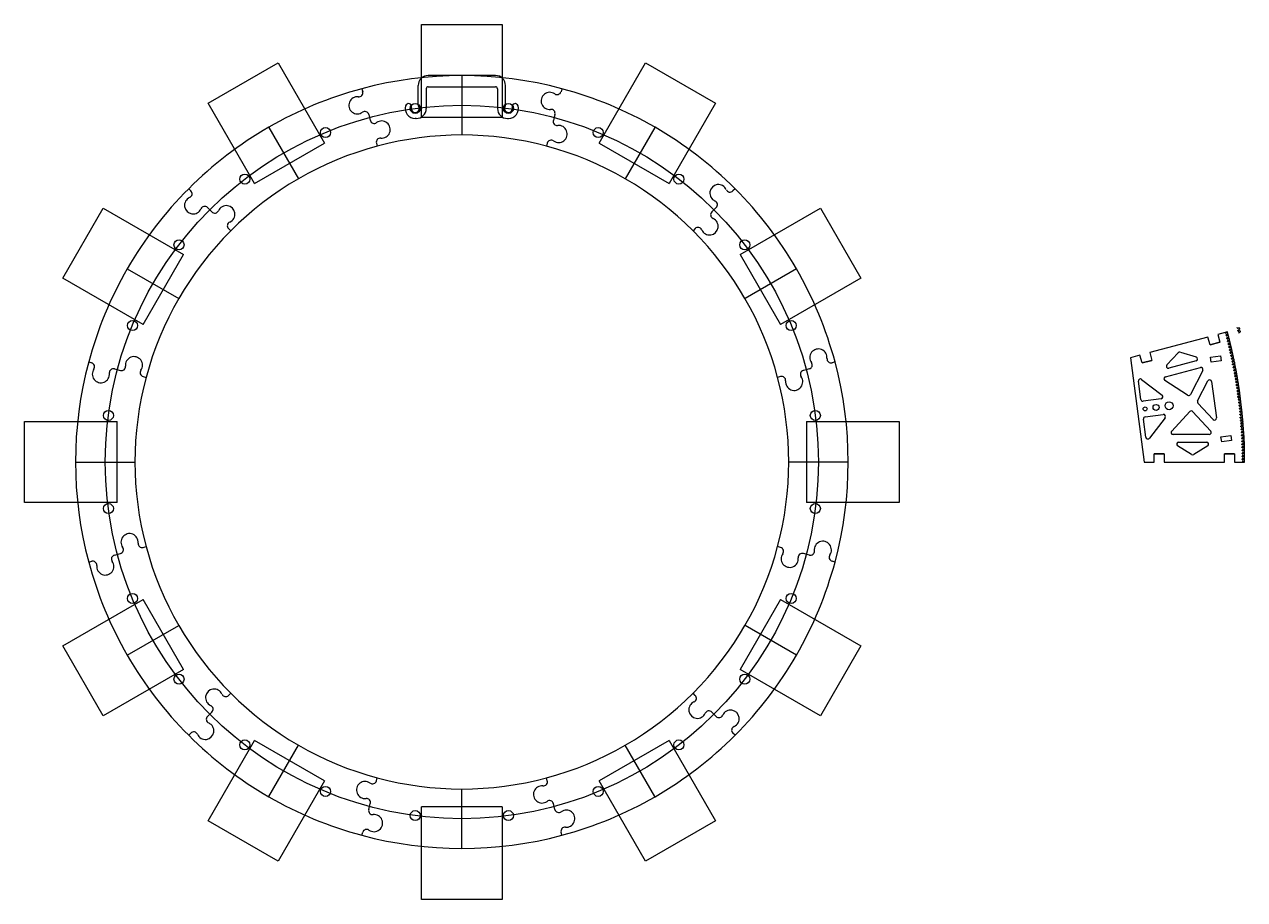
# Model space of a CAD drawing. Extents: x -435 to 1566, y -435 to 2166.
# Drawn here: x -435 to 778, y -435 to 435 of the extents above; entities that cross this region are included whole.
import ezdxf

# ---------------------------------------------------------------- set-up
doc = ezdxf.new("R2010")
doc.units = 0
doc.header["$MEASUREMENT"] = 0
doc.layers.get('0').update_dxf_attribs({"linetype": 'CONTINUOUS'})
doc.layers.add('LAYER_01', color=1, linetype='CONTINUOUS')
doc.layers.add('LAYER_02', color=3, linetype='CONTINUOUS')

msp = doc.modelspace()

# ---------------------------------------------------------------- linework, layer by layer
at = {"color": 7, "linetype": 'CONTINUOUS'}
for p, q in [((770.7, 133.6), (770.7, 133.6)), ((770.8, 133.3), (770.7, 133.6)), ((741.8, 124.2), (683.9, 108.7)), ((741.8, 124.2), (683.9, 108.7)), ((743.9, 116.5), (741.8, 124.2)), ((743.9, 116.5), (741.8, 124.2)), ((761.2, 129.4), (751.5, 126.8)), ((758.9, 128.8), (751.5, 126.8)), ((751.5, 126.8), (753.6, 119.1)), ((751.5, 126.8), (753.6, 119.1)), ((759, 128.5), (758.9, 128.8)), ((759.7, 125.6), (759.6, 126)), ((759.6, 126), (759.6, 126)), ((759.8, 128.2), (759.8, 128.2)), ((760.2, 126.6), (760.3, 126.6)), ((760.5, 122.7), (760.4, 123.1)), ((760.4, 123.1), (760.4, 123.1)), ((760.6, 125.4), (760.5, 125.4)), ((761, 123.7), (761, 123.7)), ((761.3, 122.5), (761.3, 122.5)), ((771.5, 130.8), (771.4, 130.8)), ((771.5, 130.4), (771.5, 130.8)), ((771.7, 133), (771.6, 133)), ((772.1, 131.4), (772.1, 131.4)), ((772.1, 127.9), (772.1, 127.9)), ((772.4, 130.2), (772.4, 130.2)), ((772.7, 128.5), (772.8, 128.5)), ((753.6, 119.1), (743.9, 116.5)), ((743.9, 116.5), (753.6, 119.1)), ((761.2, 119.9), (761.1, 120.2)), ((761.1, 120.2), (761.1, 120.2)), ((761.7, 120.8), (761.7, 120.8)), ((761.9, 117), (761.8, 117.4)), ((761.8, 117.4), (761.8, 117.4)), ((762, 119.6), (762, 119.6)), ((762.4, 117.9), (762.4, 118)), ((762.6, 114.1), (762.5, 114.5)), ((762.5, 114.5), (762.5, 114.5)), ((762.7, 116.7), (762.7, 116.7)), ((763.1, 115.1), (763.1, 115.1)), ((763.2, 111.2), (763.2, 111.6)), ((763.2, 111.6), (763.2, 111.6)), ((763.4, 113.9), (763.4, 113.8)), ((763.8, 112.2), (763.8, 112.2)), ((764.1, 111), (764, 111)), ((764.4, 109.3), (764.5, 109.3)), ((674.2, 106.1), (664.6, 103.5)), ((674.2, 106.1), (664.6, 103.5)), ((664.6, 103.5), (678.2, 0)), ((664.6, 103.5), (678.2, 0)), ((676.3, 98.4), (674.2, 106.1)), ((676.3, 98.4), (674.2, 106.1)), ((685.9, 101), (676.3, 98.4)), ((676.3, 98.4), (685.9, 101)), ((683.9, 108.7), (685.9, 101)), ((683.9, 108.7), (685.9, 101)), ((701, 96.6), (712.2, 108.6)), ((701, 96.6), (712.2, 108.6)), ((729.9, 100.5), (702.9, 93.3)), ((729.9, 100.5), (702.9, 93.3)), ((714.3, 109.1), (730, 104.4)), ((714.3, 109.1), (730, 104.4)), ((744.3, 104.2), (754.2, 105.5)), ((744.3, 104.2), (754.2, 105.5)), ((744.9, 99.3), (744.3, 104.2)), ((744.9, 99.3), (744.3, 104.2)), ((754.9, 100.6), (744.9, 99.3)), ((754.9, 100.6), (744.9, 99.3)), ((754.2, 105.5), (754.9, 100.6)), ((754.2, 105.5), (754.9, 100.6)), ((763.9, 108.3), (763.8, 108.7)), ((763.8, 108.7), (763.8, 108.7)), ((764.5, 105.8), (764.4, 105.8)), ((764.5, 105.4), (764.5, 105.8)), ((764.7, 108.1), (764.7, 108.1)), ((765.1, 106.4), (765.1, 106.4)), ((765.2, 102.5), (765.1, 102.9)), ((765.1, 102.9), (765.1, 102.9)), ((765.4, 105.2), (765.3, 105.2)), ((765.7, 103.5), (765.7, 103.5)), ((765.8, 99.6), (765.7, 100)), ((765.7, 100), (765.7, 100)), ((766, 102.3), (766, 102.3)), ((766.3, 100.6), (766.3, 100.6)), ((766.3, 96.7), (766.3, 97.1)), ((766.3, 97.1), (766.3, 97.1)), ((766.6, 99.4), (766.6, 99.4)), ((766.9, 97.7), (766.9, 97.7)), ((699.5, 84.6), (734.3, 93.9)), ((699.5, 84.6), (734.3, 93.9)), ((736.6, 91.1), (724.4, 67.1)), ((736.6, 91.1), (724.4, 67.1)), ((766.9, 93.8), (766.8, 94.2)), ((766.8, 94.2), (766.8, 94.2)), ((767.2, 96.5), (767.1, 96.5)), ((767.5, 90.9), (767.4, 91.3)), ((767.4, 91.3), (767.4, 91.3)), ((767.5, 94.8), (767.5, 94.8)), ((767.7, 93.6), (767.7, 93.5)), ((768, 88), (767.9, 88.4)), ((767.9, 88.4), (767.9, 88.4)), ((768, 91.9), (768.1, 91.9)), ((768.3, 90.6), (768.2, 90.6)), ((768.5, 85.1), (768.4, 85.5)), ((768.4, 85.5), (768.4, 85.5)), ((768.6, 88.9), (768.6, 88.9)), ((768.8, 87.7), (768.8, 87.7)), ((769.1, 86), (769.1, 86)), ((675, 62.2), (672.6, 80.2)), ((675, 62.2), (672.6, 80.2)), ((675.8, 82.1), (696.2, 66.4)), ((675.8, 82.1), (696.2, 66.4)), ((721.5, 66.3), (699, 81)), ((721.5, 66.3), (699, 81)), ((731.5, 60.8), (741.6, 80.6)), ((731.5, 60.8), (741.6, 80.6)), ((745.3, 80), (750.3, 43.8)), ((745.3, 80), (750.3, 43.8)), ((769, 82.2), (768.9, 82.5)), ((768.9, 82.5), (768.9, 82.5)), ((769.3, 84.8), (769.3, 84.8)), ((769.5, 79.2), (769.4, 79.6)), ((769.4, 79.6), (769.4, 79.6)), ((769.6, 83.1), (769.6, 83.1)), ((769.8, 81.9), (769.8, 81.9)), ((769.9, 76.3), (769.9, 76.7)), ((769.9, 76.7), (769.9, 76.7)), ((770.1, 80.2), (770.1, 80.2)), ((770.3, 78.9), (770.3, 78.9)), ((770.4, 73.4), (770.3, 73.8)), ((770.3, 73.8), (770.3, 73.8)), ((770.5, 77.2), (770.6, 77.2)), ((770.8, 76), (770.7, 76)), ((771, 74.3), (771, 74.3)), ((771.2, 73.1), (771.2, 73.1)), ((695.3, 62.8), (677.2, 60.5)), ((695.3, 62.8), (677.2, 60.5)), ((770.8, 70.5), (770.8, 70.8)), ((770.8, 70.8), (770.8, 70.8)), ((771.2, 67.5), (771.2, 67.9)), ((771.2, 67.9), (771.2, 67.9)), ((771.4, 71.4), (771.5, 71.4)), ((771.6, 70.1), (771.6, 70.1)), ((771.6, 64.6), (771.6, 65)), ((771.6, 65), (771.6, 65)), ((771.8, 68.4), (771.9, 68.4)), ((772, 62), (771.9, 62)), ((772, 67.2), (772, 67.2)), ((772, 61.7), (772, 62)), ((772.2, 65.5), (772.3, 65.5)), ((772.4, 64.3), (772.4, 64.3)), ((772.6, 62.6), (772.7, 62.6)), ((772.8, 61.3), (772.8, 61.3)), ((705.7, 30.7), (723.6, 50.2)), ((705.7, 30.7), (723.6, 50.2)), ((726.5, 50.2), (744.5, 30.7)), ((726.5, 50.2), (744.5, 30.7)), ((746.9, 42.2), (731.8, 58.6)), ((746.9, 42.2), (731.8, 58.6)), ((772.4, 58.7), (772.3, 59.1)), ((772.3, 59.1), (772.3, 59.1)), ((772.7, 56.2), (772.6, 56.2)), ((772.7, 55.8), (772.7, 56.2)), ((773, 59.6), (773, 59.6)), ((773, 52.8), (773, 53.2)), ((773, 53.2), (773, 53.2)), ((773.2, 58.4), (773.1, 58.4)), ((773.3, 56.7), (773.4, 56.7)), ((773.3, 49.9), (773.3, 50.3)), ((773.3, 50.3), (773.3, 50.3)), ((773.5, 55.4), (773.5, 55.4)), ((773.7, 53.7), (773.7, 53.7)), ((773.8, 52.5), (773.8, 52.5)), ((774, 50.8), (774, 50.8)), ((774.1, 49.5), (774.1, 49.5)), ((679.9, 24.6), (677.6, 42.6)), ((679.9, 24.6), (677.6, 42.6)), ((679.3, 44.9), (697.3, 47.2)), ((679.3, 44.9), (697.3, 47.2)), ((699.2, 44), (683.5, 23.7)), ((699.2, 44), (683.5, 23.7)), ((773.6, 46.9), (773.6, 47.3)), ((773.6, 47.3), (773.6, 47.3)), ((773.9, 44.4), (773.8, 44.4)), ((773.9, 44), (773.9, 44.4)), ((774.1, 41), (774.1, 41.4)), ((774.1, 41.4), (774.1, 41.4)), ((774.3, 47.8), (774.3, 47.8)), ((774.4, 38.1), (774.3, 38.5)), ((774.3, 38.5), (774.3, 38.5)), ((774.4, 46.6), (774.4, 46.6)), ((774.5, 44.9), (774.6, 44.9)), ((774.7, 43.6), (774.6, 43.6)), ((774.8, 41.9), (774.8, 41.9)), ((774.9, 40.7), (774.9, 40.7)), ((775, 38.9), (775.1, 39)), ((775.2, 37.7), (775.1, 37.7)), ((743, 27.3), (707.1, 27.3)), ((743, 27.3), (707.1, 27.3)), ((754.7, 24.9), (764.6, 26.2)), ((754.7, 24.9), (764.6, 26.2)), ((755.4, 20), (754.7, 24.9)), ((755.4, 20), (754.7, 24.9)), ((764.6, 26.2), (765.3, 21.3)), ((764.6, 26.2), (765.3, 21.3)), ((774.6, 35.1), (774.6, 35.5)), ((774.6, 35.5), (774.6, 35.5)), ((774.8, 32.2), (774.8, 32.6)), ((774.8, 32.6), (774.8, 32.6)), ((775, 29.6), (774.9, 29.6)), ((775, 29.2), (775, 29.6)), ((775.1, 26.3), (775.1, 26.6)), ((775.1, 26.6), (775.1, 26.6)), ((775.3, 36), (775.3, 36)), ((775.4, 34.8), (775.3, 34.8)), ((775.5, 33), (775.5, 33)), ((775.6, 31.8), (775.5, 31.8)), ((775.6, 30.1), (775.7, 30.1)), ((775.8, 28.8), (775.7, 28.8)), ((775.8, 27.1), (775.9, 27.1)), ((775.9, 25.9), (775.9, 25.9)), ((725.5, 7.5), (711.6, 16.1)), ((725.5, 7.5), (711.6, 16.1)), ((712.6, 19.8), (740.5, 19.8)), ((712.6, 19.8), (740.5, 19.8)), ((741.6, 16.1), (727.6, 7.5)), ((741.6, 16.1), (727.6, 7.5)), ((765.3, 21.3), (755.4, 20)), ((765.3, 21.3), (755.4, 20)), ((775.3, 23.3), (775.3, 23.7)), ((775.3, 23.7), (775.3, 23.7)), ((775.4, 20.3), (775.4, 20.7)), ((775.4, 20.7), (775.4, 20.7)), ((775.5, 17.4), (775.5, 17.8)), ((775.5, 17.8), (775.5, 17.8)), ((775.6, 14.4), (775.6, 14.8)), ((775.6, 14.8), (775.6, 14.8)), ((776, 24.1), (776, 24.1)), ((776.1, 22.9), (776, 22.9)), ((776.1, 21.2), (776.1, 21.2)), ((776.2, 19.9), (776.2, 19.9)), ((776.2, 18.2), (776.3, 18.2)), ((776.3, 17), (776.3, 17)), ((776.3, 15.3), (776.4, 15.3)), ((776.4, 14), (776.4, 14)), ((776.4, 12.3), (776.4, 12.3)), ((678.2, 0), (688.2, 0)), ((678.2, 0), (688.2, 0)), ((688.2, 0), (688.2, 8)), ((688.2, 8), (698.2, 8)), ((688.2, 0), (688.2, 8)), ((698.2, 8), (688.2, 8)), ((698.2, 8), (698.2, 0)), ((698.2, 8), (698.2, 0)), ((698.2, 0), (758.2, 0)), ((698.2, 0), (758.2, 0)), ((758.2, 0), (758.2, 8)), ((758.2, 8), (768.2, 8)), ((758.2, 0), (758.2, 8)), ((768.2, 8), (758.2, 8)), ((768.2, 8), (768.2, 0)), ((768.2, 8), (768.2, 0)), ((768.2, 0), (775.8, 0)), ((768.2, 0), (778.2, 0)), ((775.7, 11.5), (775.7, 11.8)), ((775.7, 11.8), (775.7, 11.8)), ((775.8, 8.9), (775.7, 8.9)), ((775.8, 8.5), (775.8, 8.9)), ((775.8, 5.5), (775.8, 5.9)), ((775.8, 5.9), (775.8, 5.9)), ((775.8, 2.6), (775.8, 3)), ((775.8, 3), (775.8, 3)), ((776.5, 11.1), (776.4, 11)), ((776.5, 9.3), (776.5, 9.3)), ((776.5, 8.1), (776.5, 8.1)), ((776.5, 6.4), (776.6, 6.4)), ((776.6, 5.1), (776.5, 5.1)), ((776.5, 3.4), (776.6, 3.4)), ((776.6, 2.2), (776.6, 2.2)), ((776.6, 0.4), (776.6, 0.4))]:
    msp.add_line(p, q, dxfattribs=at)
msp.add_circle((0, 0), 354.5)
for centre, radius in [((679.3, 52.8), 2), ((679.3, 52.8), 2), ((690.2, 54.2), 3), ((690.2, 54.2), 3), ((703.1, 55.9), 4), ((703.1, 55.9), 4)]:
    msp.add_circle(centre, radius, dxfattribs=at)
for centre, radius, start, end in [((759.5, 128.8), 0.623, 211.304, 296.8497), ((760.2, 125.9), 0.623, 92.4763, 178.022), ((760.3, 125.9), 0.623, 210.963, 296.5087), ((760.4, 124.9), 3.43, 72.1857, 100.4315), ((759.1, 129.8), 3.43, 288.9004, 317.1631), ((761, 123.1), 0.623, 92.1353, 177.681), ((761, 123.1), 0.623, 210.622, 296.1677), ((761.2, 122), 3.43, 71.8447, 100.0905), ((759.9, 127), 3.43, 288.5594, 316.8221), ((278.2, 0), 500, 0, 15), ((761.9, 119.1), 3.43, 71.5037, 99.7495), ((278.2, 0), 500, 14.7726, 14.8494), ((760.7, 124.1), 3.43, 288.2184, 316.4811), ((278.2, 0), 500, 14.4316, 14.5084), ((278.2, 0), 500, 14.0906, 14.1674), ((771.4, 133.6), 0.623, 210.281, 295.8267), ((772.1, 130.7), 0.623, 91.4533, 176.999), ((772.1, 130.7), 0.623, 209.94, 295.4857), ((772.3, 129.7), 3.43, 71.1627, 99.4085), ((771, 134.6), 3.43, 287.8774, 316.1401), ((772.8, 127.9), 0.623, 91.1123, 176.658), ((772.9, 126.8), 3.43, 70.8217, 99.0675), ((771.8, 131.8), 3.43, 287.5364, 315.7991), ((287.8, 13.4), 500, 13.7496, 13.8264), ((287.8, 13.4), 500, 13.4086, 13.4854), ((713.7, 107.2), 2, 73.2405, 136.7595), ((713.7, 107.2), 2, 73.2405, 136.7595), ((761.7, 120.2), 0.623, 91.7943, 177.34), ((761.7, 120.2), 0.623, 210.281, 295.8267), ((762.4, 117.3), 0.623, 91.4533, 176.999), ((762.4, 117.3), 0.623, 209.94, 295.4857), ((762.6, 116.2), 3.43, 71.1627, 99.4085), ((761.4, 121.2), 3.43, 287.8774, 316.1401), ((763.1, 114.4), 0.623, 91.1123, 176.658), ((763.1, 114.4), 0.623, 209.599, 295.1447), ((763.3, 113.4), 3.43, 70.8217, 99.0675), ((762.1, 118.3), 3.43, 287.5364, 315.7991), ((763.8, 111.5), 0.623, 90.7713, 176.317), ((763.8, 111.5), 0.623, 209.258, 294.8037), ((763.9, 110.5), 3.43, 70.4807, 98.7265), ((278.2, 0), 500, 13.7496, 13.8264), ((762.8, 115.5), 3.43, 287.1954, 315.4581), ((764.4, 108.7), 0.623, 90.4303, 175.976), ((764.6, 107.6), 3.43, 70.1397, 98.3855), ((278.2, 0), 500, 13.4086, 13.4854), ((763.5, 112.6), 3.43, 286.8544, 315.1171), ((278.2, 0), 500, 13.0676, 13.1444), ((278.2, 0), 500, 12.7266, 12.8034), ((729.4, 102.4), 2, 285, 73.2405), ((729.4, 102.4), 2, 285, 73.2405), ((764.4, 108.6), 0.623, 208.917, 294.4627), ((765.1, 105.8), 0.623, 90.0893, 175.635), ((765.1, 105.7), 0.623, 208.576, 294.1217), ((765.2, 104.7), 3.43, 69.7987, 98.0445), ((764.1, 109.7), 3.43, 286.5134, 314.7761), ((765.7, 102.9), 0.623, 89.7483, 175.294), ((765.7, 102.8), 0.623, 208.235, 293.7807), ((765.8, 101.8), 3.43, 69.4577, 97.7035), ((764.8, 106.8), 3.43, 286.1724, 314.4351), ((766.3, 100), 0.623, 89.4073, 174.953), ((766.3, 99.9), 0.623, 207.894, 293.4397), ((766.4, 98.9), 3.43, 69.1167, 97.3625), ((765.4, 103.9), 3.43, 285.8314, 314.0941), ((766.9, 97.1), 0.623, 89.0663, 174.612), ((278.2, 0), 500, 12.3856, 12.4624), ((767, 96), 3.43, 68.7757, 97.0215), ((766, 101), 3.43, 285.4904, 313.7531), ((278.2, 0), 500, 12.0446, 12.1214), ((278.2, 0), 500, 11.7036, 11.7804), ((278.2, 0), 500, 11.3626, 11.4394), ((702.4, 95.2), 2, 136.7595, 285), ((702.4, 95.2), 2, 136.7595, 285), ((734.8, 92), 2, 333.0128, 105), ((734.8, 92), 2, 333.0128, 105), ((766.9, 97), 0.623, 207.553, 293.0987), ((767.4, 94.1), 0.623, 88.7253, 174.271), ((767.5, 94.1), 0.623, 207.212, 292.7577), ((767.6, 93.1), 3.43, 68.4347, 96.6805), ((768, 91.2), 0.623, 88.3843, 173.93), ((766.6, 98.1), 3.43, 285.1494, 313.4121), ((768, 91.2), 0.623, 206.871, 292.4167), ((768.1, 90.1), 3.43, 68.0937, 96.3395), ((768.5, 88.3), 0.623, 88.0433, 173.589), ((768.5, 88.3), 0.623, 206.53, 292.0757), ((767.2, 95.2), 3.43, 284.8084, 313.0711), ((768.6, 87.2), 3.43, 67.7527, 95.9985), ((769, 85.4), 0.623, 87.7023, 173.248), ((769.1, 85.4), 0.623, 206.189, 291.7347), ((767.7, 92.3), 3.43, 284.4674, 312.7301), ((278.2, 0), 500, 11.0216, 11.0984), ((769.2, 84.3), 3.43, 67.4117, 95.6575), ((768.3, 89.3), 3.43, 284.1264, 312.3891), ((278.2, 0), 500, 10.6806, 10.7574), ((278.2, 0), 500, 10.3396, 10.4164), ((278.2, 0), 500, 9.9986, 10.0754), ((674.6, 80.5), 2, 52.5, 187.5), ((674.6, 80.5), 2, 52.5, 187.5), ((700, 82.7), 2, 105, 236.9872), ((700, 82.7), 2, 105, 236.9872), ((743.4, 79.7), 2, 7.826, 153.0128), ((743.4, 79.7), 2, 7.826, 153.0128), ((769.5, 82.5), 0.623, 87.3613, 172.907), ((769.6, 82.4), 0.623, 205.848, 291.3937), ((769.7, 81.4), 3.43, 67.0707, 95.3165), ((770, 79.5), 0.623, 87.0203, 172.566), ((770, 79.5), 0.623, 205.507, 291.0527), ((768.8, 86.4), 3.43, 283.7854, 312.0481), ((770.1, 78.5), 3.43, 66.7297, 94.9755), ((770.5, 76.6), 0.623, 86.6793, 172.225), ((770.5, 76.6), 0.623, 205.166, 290.7117), ((769.3, 83.5), 3.43, 283.4444, 311.7071), ((770.6, 75.5), 3.43, 66.3887, 94.6345), ((770.9, 73.7), 0.623, 86.3383, 171.884), ((771, 73.7), 0.623, 204.825, 290.3707), ((769.8, 80.6), 3.43, 283.1034, 311.3661), ((771, 72.6), 3.43, 66.0477, 94.2935), ((278.2, 0), 500, 9.6576, 9.7344), ((770.3, 77.7), 3.43, 282.7624, 311.0251), ((771.5, 69.7), 3.43, 65.7067, 93.9525), ((278.2, 0), 500, 9.3166, 9.3934), ((278.2, 0), 500, 8.9756, 9.0524), ((278.2, 0), 500, 8.6346, 8.7114), ((278.2, 0), 500, 8.2936, 8.3704), ((677, 62.5), 2, 187.5, 277.5), ((677, 62.5), 2, 187.5, 277.5), ((695, 64.8), 2, 277.5, 52.5), ((695, 64.8), 2, 277.5, 52.5), ((722.6, 68), 2, 236.9872, 333.0128), ((722.6, 68), 2, 236.9872, 333.0128), ((733.3, 59.9), 2, 153.0128, 222.6393), ((733.3, 59.9), 2, 153.0128, 222.6393), ((771.4, 70.7), 0.623, 85.9973, 171.543), ((771.4, 70.7), 0.623, 204.484, 290.0297), ((771.8, 67.8), 0.623, 85.6563, 171.202), ((771.8, 67.8), 0.623, 204.143, 289.6887), ((770.7, 74.7), 3.43, 282.4214, 310.6841), ((771.9, 66.7), 3.43, 65.3657, 93.6115), ((772.2, 64.9), 0.623, 85.3153, 170.861), ((772.2, 64.8), 0.623, 203.802, 289.3477), ((771.2, 71.8), 3.43, 282.0804, 310.3431), ((772.6, 61.9), 0.623, 84.9743, 170.52), ((772.2, 63.8), 3.43, 65.0247, 93.2705), ((772.6, 61.9), 0.623, 203.461, 289.0067), ((771.6, 68.9), 3.43, 281.7394, 310.0021), ((772.6, 60.8), 3.43, 64.6837, 92.9295), ((772, 65.9), 3.43, 281.3984, 309.6611), ((773, 57.9), 3.43, 64.3427, 92.5885), ((278.2, 0), 500, 7.9526, 8.0294), ((278.2, 0), 500, 7.6116, 7.6884), ((278.2, 0), 500, 7.2706, 7.3474), ((278.2, 0), 500, 6.9296, 7.0064), ((725.1, 48.8), 2, 42.6393, 137.3607), ((725.1, 48.8), 2, 42.6393, 137.3607), ((772.9, 59), 0.623, 84.6333, 170.179), ((772.9, 59), 0.623, 203.12, 288.6657), ((773.3, 56), 0.623, 84.2923, 169.838), ((773.3, 56), 0.623, 202.779, 288.3247), ((772.4, 63), 3.43, 281.0574, 309.3201), ((773.6, 53.1), 0.623, 83.9513, 169.497), ((773.6, 53.1), 0.623, 202.438, 287.9837), ((773.3, 55), 3.43, 64.0017, 92.2475), ((773.9, 50.1), 0.623, 83.6103, 169.156), ((773.9, 50.1), 0.623, 202.097, 287.6427), ((772.7, 60), 3.43, 280.7164, 308.9791), ((773.6, 52), 3.43, 63.6607, 91.9065), ((773.1, 57.1), 3.43, 280.3754, 308.6381), ((773.9, 49.1), 3.43, 63.3197, 91.5655), ((773.4, 54.1), 3.43, 280.0344, 308.2971), ((774.2, 46.1), 3.43, 62.9787, 91.2245), ((278.2, 0), 500, 6.5886, 6.6654), ((278.2, 0), 500, 6.2476, 6.3244), ((278.2, 0), 500, 5.9066, 5.9834), ((278.2, 0), 500, 5.5656, 5.6424), ((679.6, 42.9), 2, 97.5, 187.5), ((679.6, 42.9), 2, 97.5, 187.5), ((697.6, 45.3), 2, 322.5, 97.5), ((697.6, 45.3), 2, 322.5, 97.5), ((748.3, 43.6), 2, 222.6393, 7.826), ((748.3, 43.6), 2, 222.6393, 7.826), ((774.2, 47.2), 0.623, 83.2693, 168.815), ((774.2, 47.2), 0.623, 201.756, 287.3017), ((774.5, 44.2), 0.623, 82.9283, 168.474), ((774.5, 44.2), 0.623, 201.415, 286.9607), ((774.7, 41.3), 0.623, 82.5873, 168.133), ((774.7, 41.3), 0.623, 201.074, 286.6197), ((773.7, 51.2), 3.43, 279.6934, 307.9561), ((774.9, 38.3), 0.623, 82.2463, 167.792), ((774.5, 43.2), 3.43, 62.6377, 90.8835), ((775, 38.3), 0.623, 200.733, 286.2787), ((774, 48.2), 3.43, 279.3524, 307.6151), ((774.7, 40.2), 3.43, 62.2967, 90.5425), ((774.3, 45.3), 3.43, 279.0114, 307.2741), ((775, 37.2), 3.43, 61.9557, 90.2015), ((774.6, 42.3), 3.43, 278.6704, 306.9331), ((775.2, 34.3), 3.43, 61.6147, 89.8605), ((774.8, 39.4), 3.43, 278.3294, 306.5921), ((278.2, 0), 500, 5.2246, 5.3014), ((278.2, 0), 500, 4.8836, 4.9604), ((278.2, 0), 500, 4.5426, 4.6194), ((278.2, 0), 500, 4.2016, 4.2784), ((681.9, 24.9), 2, 187.5, 322.5), ((681.9, 24.9), 2, 187.5, 322.5), ((707.1, 29.3), 2, 137.3607, 270), ((707.1, 29.3), 2, 137.3607, 270), ((743, 29.3), 2, 270, 42.6393), ((743, 29.3), 2, 270, 42.6393), ((775.2, 35.4), 0.623, 81.9053, 167.451), ((775.2, 35.3), 0.623, 200.392, 285.9377), ((775.4, 32.4), 0.623, 81.5643, 167.11), ((775.4, 32.4), 0.623, 200.051, 285.5967), ((775.6, 29.5), 0.623, 81.2233, 166.769), ((775.6, 29.4), 0.623, 199.71, 285.2557), ((775.7, 26.5), 0.623, 80.8823, 166.428), ((775.7, 26.5), 0.623, 199.369, 284.9147), ((775.4, 31.3), 3.43, 61.2737, 89.5195), ((775, 36.4), 3.43, 277.9884, 306.2511), ((775.5, 28.4), 3.43, 60.9327, 89.1785), ((775.2, 33.5), 3.43, 277.6474, 305.9101), ((775.7, 25.4), 3.43, 60.5917, 88.8375), ((775.4, 30.5), 3.43, 277.3064, 305.5691), ((775.8, 22.4), 3.43, 60.2507, 88.4965), ((775.6, 27.6), 3.43, 276.9654, 305.2281), ((278.2, 0), 500, 3.8606, 3.9374), ((278.2, 0), 500, 3.5196, 3.5964), ((278.2, 0), 500, 3.1786, 3.2554), ((278.2, 0), 500, 2.8376, 2.9144), ((712.6, 17.8), 2, 90, 238.2405), ((712.6, 17.8), 2, 90, 238.2405), ((740.5, 17.8), 2, 301.7595, 90), ((740.5, 17.8), 2, 301.7595, 90), ((775.9, 23.5), 0.623, 80.5413, 166.087), ((775.9, 23.5), 0.623, 199.028, 284.5737), ((776, 20.6), 0.623, 80.2003, 165.746), ((776, 20.5), 0.623, 198.687, 284.2327), ((776.1, 17.6), 0.623, 79.8593, 165.405), ((776.1, 17.6), 0.623, 198.346, 283.8917), ((776.2, 14.6), 0.623, 79.5183, 165.064), ((776.2, 14.6), 0.623, 198.005, 283.5507), ((776.3, 11.7), 0.623, 79.1773, 164.723), ((776, 19.5), 3.43, 59.9097, 88.1555), ((775.8, 24.6), 3.43, 276.6244, 304.8871), ((776.1, 16.5), 3.43, 59.5687, 87.8145), ((775.9, 21.6), 3.43, 276.2834, 304.5461), ((776.2, 13.6), 3.43, 59.2277, 87.4735), ((776, 18.7), 3.43, 275.9424, 304.2051), ((776.2, 10.6), 3.43, 58.8867, 87.1325), ((776.1, 15.7), 3.43, 275.6014, 303.8641), ((278.2, 0), 500, 2.4966, 2.5734), ((278.2, 0), 500, 2.1556, 2.2324), ((278.2, 0), 500, 1.8146, 1.8914), ((278.2, 0), 500, 1.4736, 1.5504), ((726.6, 9.2), 2, 238.2405, 301.7595), ((726.6, 9.2), 2, 238.2405, 301.7595), ((776.3, 11.7), 0.623, 197.664, 283.2097), ((776.3, 8.7), 0.623, 78.8363, 164.382), ((776.4, 8.7), 0.623, 197.323, 282.8687), ((776.4, 5.8), 0.623, 78.4953, 164.041), ((776.4, 5.7), 0.623, 196.982, 282.5277), ((776.4, 2.8), 0.623, 78.1543, 163.7), ((776.4, 2.8), 0.623, 196.641, 282.1867), ((776.4, -0.2), 0.623, 77.8133, 163.359), ((776.3, 7.6), 3.43, 58.5457, 86.7915), ((776.2, 12.7), 3.43, 275.2604, 303.5231), ((776.3, 4.7), 3.43, 58.2047, 86.4505), ((776.3, 9.8), 3.43, 274.9194, 303.1821), ((776.3, 1.7), 3.43, 57.8637, 86.1095), ((776.3, 6.8), 3.43, 274.5784, 302.8411), ((776.3, -1.3), 3.43, 57.5227, 85.7685), ((776.3, 3.8), 3.43, 274.2374, 302.5001), ((278.2, 0), 500, 1.1326, 1.2094), ((278.2, 0), 500, 0.7916, 0.8684), ((278.2, 0), 500, 0.4506, 0.5274), ((278.2, 0), 500, 0.1096, 0.1864)]:
    msp.add_arc(centre, radius, start, end, dxfattribs=at)
at = {"layer": 'LAYER_01'}
for p, q in [((33.4, 384.1), (-33.4, 384.1)), ((-43.4, 355.2), (-43.4, 374.1)), ((-35.4, 371), (-35.4, 355.2)), ((-33.4, 373), (33.4, 373)), ((35.4, 371), (35.4, 355.2)), ((43.4, 355.2), (43.4, 374.1)), ((-35.4, 355.2), (-35.4, 351.4)), ((35.4, 355.2), (35.4, 351.4)), ((-45.4, 341.4), (-46.3, 341.4)), ((45.4, 341.4), (46.3, 341.4))]:
    msp.add_line(p, q, dxfattribs=at)
for centre, radius, start, end in [((0, 0), 384.1, 75, 105), ((-33.4, 374.1), 10, 90, 180), ((33.4, 374.1), 10, 360, 90), ((0, 0), 384.1, 105, 135), ((-33.4, 371), 2, 90, 180), ((33.4, 371), 2, 0, 90), ((0, 0), 384.1, 45, 75), ((-46.3, 351.4), 10, 164.6881, 270), ((-53, 353.2), 3, 344.6604, 164.6604), ((-46.3, 351.4), 4, 164.7296, 187.3693), ((-46.3, 351.4), 4, 187.3693, 33.0952), ((-40.4, 355.2), 3, 180, 213.0952), ((46.3, 351.4), 4, 146.9048, 352.6307), ((40.4, 355.2), 3, 326.9048, 0), ((46.3, 351.4), 10, 270, 15.3119), ((53, 353.2), 3, 15.3396, 195.3396), ((46.3, 351.4), 4, 352.6307, 15.2704), ((-45.4, 351.4), 10, 270, 0), ((45.4, 351.4), 10, 180, 270), ((0, 0), 325, 75, 105), ((0, 0), 325, 105, 135), ((0, 0), 325, 45, 75), ((0, 0), 384.1, 135, 165), ((0, 0), 384.1, 15, 45), ((0, 0), 325, 135, 165), ((0, 0), 325, 15, 45), ((0, 0), 384.1, 165, 195), ((0, 0), 384.1, 345, 15), ((0, 0), 325, 165, 195), ((0, 0), 325, 345, 15), ((0, 0), 325, 195, 225), ((0, 0), 325, 315, 345), ((0, 0), 384.1, 195, 225), ((0, 0), 384.1, 315, 345), ((0, 0), 325, 225, 255), ((0, 0), 325, 285, 315), ((0, 0), 384.1, 225, 255), ((0, 0), 384.1, 285, 315), ((0, 0), 325, 255, 285), ((0, 0), 384.1, 255, 285)]:
    msp.add_arc(centre, radius, start, end, dxfattribs=at)
at = {"layer": 'LAYER_02'}
for p, q in [((0, 384.1), (0, 325)), ((-99.4, 371), (-98.6, 368)), ((99.4, 371), (98.6, 368)), ((-92.6, 345.5), (-91, 339.5)), ((-40.2, 342.7), (40.2, 342.7)), ((92.6, 345.5), (91, 339.5)), ((-192, 332.6), (-162.5, 281.5)), ((192, 332.6), (162.5, 281.5)), ((-206.2, 276.7), (-136.6, 316.9)), ((-84.9, 316.9), (-84.1, 313.9)), ((84.9, 316.9), (84.1, 313.9)), ((136.6, 316.9), (206.2, 276.7)), ((-271.6, 271.6), (-269.4, 269.4)), ((271.6, 271.6), (269.4, 269.4)), ((-252.9, 252.9), (-248.5, 248.5)), ((252.9, 252.9), (248.5, 248.5)), ((-232, 232), (-229.8, 229.8)), ((232, 232), (229.8, 229.8)), ((-316.9, 136.6), (-276.7, 206.2)), ((276.7, 206.2), (316.9, 136.6)), ((-332.6, 192), (-281.5, 162.5)), ((332.6, 192), (281.5, 162.5)), ((-371, 99.4), (-368, 98.6)), ((371, 99.4), (368, 98.6)), ((-345.5, 92.6), (-339.5, 91)), ((345.5, 92.6), (339.5, 91)), ((-316.9, 84.9), (-313.9, 84.1)), ((316.9, 84.9), (313.9, 84.1)), ((-342.7, -40.2), (-342.7, 40.2)), ((342.7, 40.2), (342.7, -40.2)), ((-384.1, 0), (-325, 0)), ((384.1, 0), (325, 0)), ((-316.9, -84.9), (-313.9, -84.1)), ((316.9, -84.9), (313.9, -84.1)), ((-345.5, -92.6), (-339.5, -91)), ((345.5, -92.6), (339.5, -91)), ((-371, -99.4), (-368, -98.6)), ((371, -99.4), (368, -98.6)), ((-276.7, -206.2), (-316.9, -136.6)), ((316.9, -136.6), (276.7, -206.2)), ((-332.6, -192), (-281.5, -162.5)), ((332.6, -192), (281.5, -162.5)), ((-232, -232), (-229.8, -229.8)), ((232, -232), (229.8, -229.8)), ((-252.9, -252.9), (-248.5, -248.5)), ((252.9, -252.9), (248.5, -248.5)), ((-271.6, -271.6), (-269.4, -269.4)), ((-136.6, -316.9), (-206.2, -276.7)), ((206.2, -276.7), (136.6, -316.9)), ((271.6, -271.6), (269.4, -269.4)), ((-192, -332.6), (-162.5, -281.5)), ((192, -332.6), (162.5, -281.5)), ((-84.9, -316.9), (-84.1, -313.9)), ((84.9, -316.9), (84.1, -313.9)), ((0, -384.1), (0, -325)), ((-92.6, -345.5), (-91, -339.5)), ((92.6, -345.5), (91, -339.5)), ((40.2, -342.7), (-40.2, -342.7)), ((-99.4, -371), (-98.6, -368)), ((99.4, -371), (98.6, -368))]:
    msp.add_line(p, q, dxfattribs=at)
for points in [[(-40.2, 342.7), (-40.2, 434.9), (40.2, 434.9), (40.2, 342.7)], [(-206.2, 276.7), (-252.3, 356.6), (-182.7, 396.7), (-136.6, 316.9)], [(136.6, 316.9), (182.7, 396.7), (252.3, 356.6), (206.2, 276.7)], [(-316.9, 136.6), (-396.7, 182.7), (-356.6, 252.3), (-276.7, 206.2)], [(276.7, 206.2), (356.6, 252.3), (396.7, 182.7), (316.9, 136.6)], [(-342.7, -40.2), (-434.9, -40.2), (-434.9, 40.2), (-342.7, 40.2)], [(342.7, 40.2), (434.9, 40.2), (434.9, -40.2), (342.7, -40.2)], [(-276.7, -206.2), (-356.6, -252.3), (-396.7, -182.7), (-316.9, -136.6)], [(316.9, -136.6), (396.7, -182.7), (356.6, -252.3), (276.7, -206.2)], [(-136.6, -316.9), (-182.7, -396.7), (-252.3, -356.6), (-206.2, -276.7)], [(206.2, -276.7), (252.3, -356.6), (182.7, -396.7), (136.6, -316.9)], [(40.2, -342.7), (40.2, -434.9), (-40.2, -434.9), (-40.2, -342.7)]]:
    msp.add_lwpolyline(points, dxfattribs=at)
for centre in [(-46.3, 351.4), (46.3, 351.4), (-135.6, 327.4), (135.6, 327.4), (-215.8, 281.2), (215.8, 281.2), (-281.2, 215.8), (281.2, 215.8), (-327.4, 135.6), (327.4, 135.6), (-351.4, 46.3), (351.4, 46.3), (-351.4, -46.3), (351.4, -46.3), (-327.4, -135.6), (327.4, -135.6), (-281.2, -215.8), (281.2, -215.8), (-215.8, -281.2), (215.8, -281.2), (-135.6, -327.4), (135.6, -327.4), (-46.3, -351.4), (46.3, -351.4)]:
    msp.add_circle(centre, 5, dxfattribs=at)
for centre, radius, start, end in [((-102.5, 367), 4, 263.8087, 15), ((87.3, 358.9), 8.53, 53.8087, 276.1913), ((94.7, 369.1), 4, 233.8087, 345), ((-103.8, 354.5), 8.53, 83.8087, 306.1913), ((-96.4, 344.4), 4, 15, 126.1913), ((88.7, 346.5), 4, 345, 96.1913), ((-87.1, 340.5), 4, 195, 306.1913), ((-79.7, 330.4), 8.53, 263.8087, 126.1913), ((94.8, 338.4), 4, 165, 276.1913), ((96.2, 326), 8.53, 233.8087, 96.1913), ((-81.1, 317.9), 4, 83.8087, 195), ((88.8, 315.9), 4, 53.8087, 165), ((-272.2, 266.6), 4, 293.8087, 45), ((255.1, 267.2), 8.53, 23.8087, 246.1913), ((266.6, 272.2), 4, 203.8087, 315), ((-267.2, 255.1), 8.53, 113.8087, 336.1913), ((-234.2, 246.3), 8.53, 293.8087, 156.1913), ((250.1, 255.7), 4, 315, 66.1913), ((-255.7, 250.1), 4, 45, 156.1913), ((-245.7, 251.3), 4, 225, 336.1913), ((251.3, 245.7), 4, 135, 246.1913), ((-229.2, 234.8), 4, 113.8087, 225), ((234.8, 229.2), 4, 23.8087, 135), ((246.3, 234.2), 8.53, 203.8087, 66.1913), ((354.5, 103.8), 8.53, 353.8087, 216.1913), ((-369.1, 94.7), 4, 323.8087, 75), ((-326, 96.2), 8.53, 323.8087, 186.1913), ((344.4, 96.4), 4, 285, 36.1913), ((367, 102.5), 4, 173.8087, 285), ((-358.9, 87.3), 8.53, 143.8087, 6.1913), ((-346.5, 88.7), 4, 75, 186.1913), ((-338.4, 94.8), 4, 255, 6.1913), ((-315.9, 88.8), 4, 143.8087, 255), ((317.9, 81.1), 4, 353.8087, 105), ((340.5, 87.1), 4, 105, 216.1913), ((330.4, 79.7), 8.53, 173.8087, 36.1913), ((-330.4, -79.7), 8.53, 353.8087, 216.1913), ((-340.5, -87.1), 4, 285, 36.1913), ((-317.9, -81.1), 4, 173.8087, 285), ((315.9, -88.8), 4, 323.8087, 75), ((358.9, -87.3), 8.53, 323.8087, 186.1913), ((-344.4, -96.4), 4, 105, 216.1913), ((326, -96.2), 8.53, 143.8087, 6.1913), ((338.4, -94.8), 4, 75, 186.1913), ((346.5, -88.7), 4, 255, 6.1913), ((369.1, -94.7), 4, 143.8087, 255), ((-367, -102.5), 4, 353.8087, 105), ((-354.5, -103.8), 8.53, 173.8087, 36.1913), ((-246.3, -234.2), 8.53, 23.8087, 246.1913), ((-251.3, -245.7), 4, 315, 66.1913), ((-234.8, -229.2), 4, 203.8087, 315), ((234.2, -246.3), 8.53, 113.8087, 336.1913), ((229.2, -234.8), 4, 293.8087, 45), ((-250.1, -255.7), 4, 135, 246.1913), ((245.7, -251.3), 4, 45, 156.1913), ((255.7, -250.1), 4, 225, 336.1913), ((267.2, -255.1), 8.53, 293.8087, 156.1913), ((-255.1, -267.2), 8.53, 203.8087, 66.1913), ((272.2, -266.6), 4, 113.8087, 225), ((-266.6, -272.2), 4, 23.8087, 135), ((-96.2, -326), 8.53, 53.8087, 276.1913), ((-88.8, -315.9), 4, 233.8087, 345), ((79.7, -330.4), 8.53, 83.8087, 306.1913), ((81.1, -317.9), 4, 263.8087, 15), ((-94.8, -338.4), 4, 345, 96.1913), ((87.1, -340.5), 4, 15, 126.1913), ((-88.7, -346.5), 4, 165, 276.1913), ((-87.3, -358.9), 8.53, 233.8087, 96.1913), ((96.4, -344.4), 4, 195, 306.1913), ((103.8, -354.5), 8.53, 263.8087, 126.1913), ((102.5, -367), 4, 83.8087, 195), ((-94.7, -369.1), 4, 53.8087, 165)]:
    msp.add_arc(centre, radius, start, end, dxfattribs=at)

doc.saveas('drawing.dxf')
